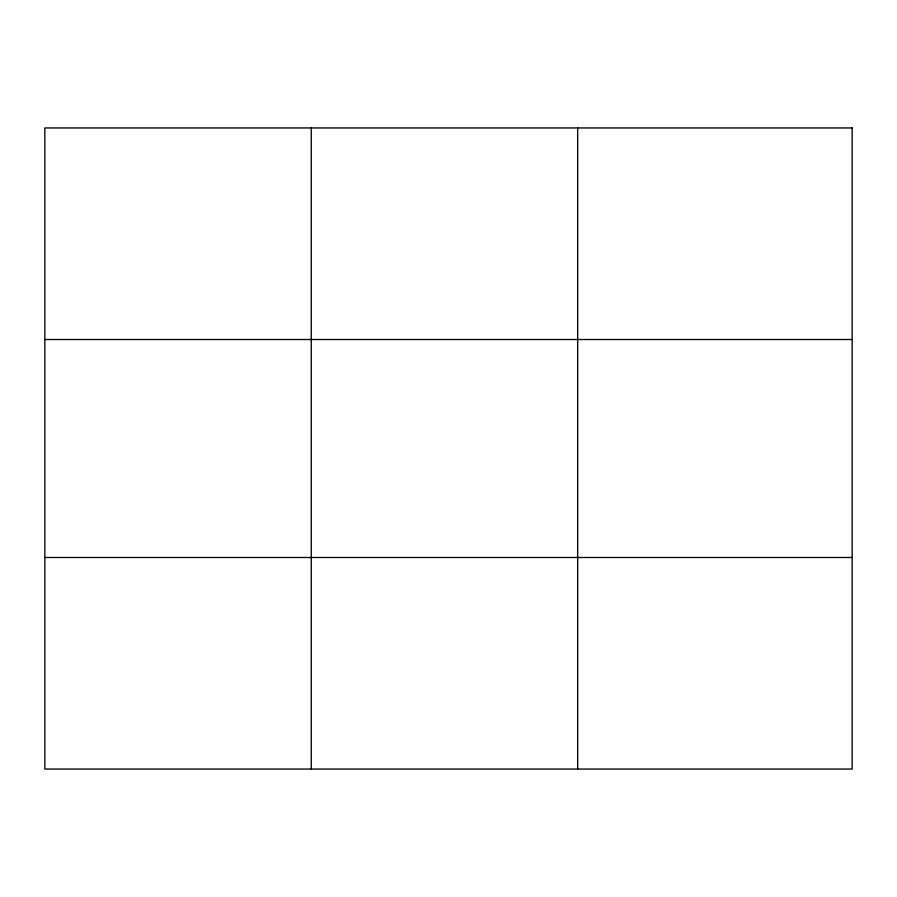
<?xml version="1.0" encoding="UTF-8"?>
<svg xmlns="http://www.w3.org/2000/svg" width="897" height="897" viewBox="0 0 897 897"><rect width="100%" height="100%" fill="white"/><g stroke="black" fill="none" stroke-linecap="round" stroke-linejoin="round"><path stroke-width="1.35" d="M311.259 769.054L311.259 127.946M577.668 769.054L577.668 127.946M44.85 339.515L852.15 339.515M44.85 557.486L852.15 557.486M852.15 127.946L852.15 769.054L44.85 769.054L44.85 127.946L852.15 127.946"/></g></svg>
